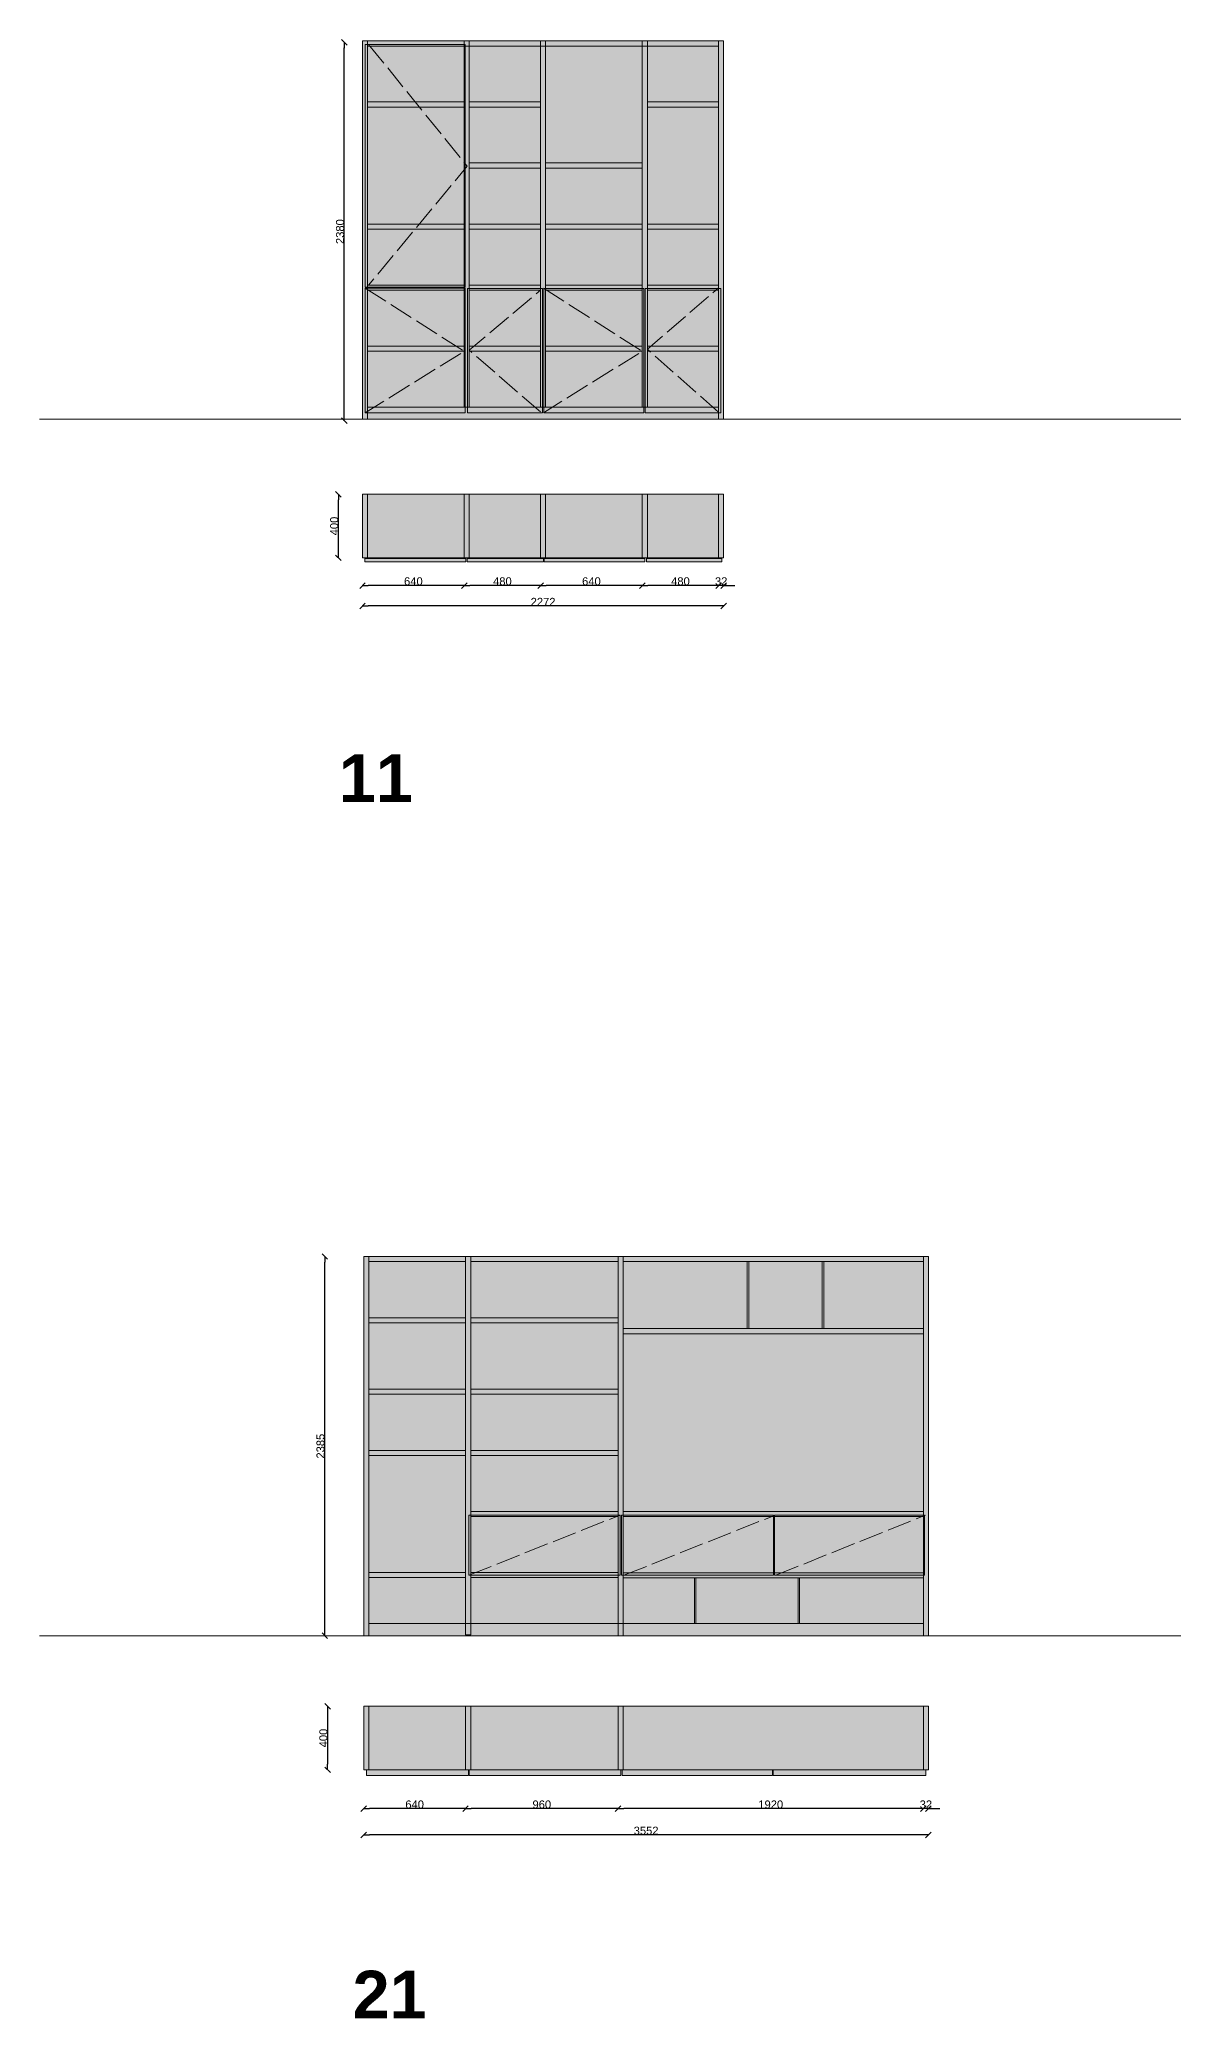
# Model space of a CAD drawing. Header units: millimetres. Extents: x -21288 to 39740, y -2987 to 21739.
# Drawn here: x -21288 to -14156, y -2987 to 9461 of the extents above; entities that cross this region are included whole.
import ezdxf

# ---------------------------------------------------------------- set-up
doc = ezdxf.new("R2010")
doc.units = ezdxf.units.MM
doc.header["$LTSCALE"] = 50
doc.header["$PDMODE"] = 1
doc.header["$PDSIZE"] = -2
doc.linetypes.add('ISO-02 Linea a tratti', pattern=[3.81, 3.048, -0.762])
doc.layers.get('0').update_dxf_attribs({"lineweight": 18})
doc.layers.add('Linee arredi', color=3, linetype='Continuous', lineweight=5)
doc.layers.add('Quote', color=7, linetype='Continuous', lineweight=5)
doc.styles.add('Arial', font='Arial.ttf')
doc.styles.add('Arial (bold)', font='Arial Bold.ttf')
doc.dimstyles.new('M&C_quote arredo', dxfattribs={"dimtxt": 50.344329, "dimasz": 35.34668, "dimexe": 0, "dimexo": 0, "dimgap": 0.5, "dimtad": 1, "dimdec": 0, "dimtxsty": 'Arial', "dimblk": 'VW_SLASH-2', "dimblk1": 'VW_SLASH-2', "dimblk2": 'VW_SLASH-2', "dimcen": 0, "dimse1": 1, "dimse2": 1, "dimazin": 0, "dimtfac": 1, "dimtdec": 0, "dimtix": 1, "dimtmove": 0, "dimatfit": 0, "dimldrblk": 'VW_SLASH-2', "dimfxl": 0, "dimfxlon": 1, "dimfrac": 2, "dimtolj": 1, "dimarcsym": 0})

# ---------------------------------------------------------------- blocks, each defined once
blk = doc.blocks.new('VW_SLASH-2')
at = {"color": 0, "linetype": 'ByBlock', "lineweight": -2, "transparency": 16777216}
blk.add_line((0, 0), (-1, 0), dxfattribs=at)
at = {"color": 0, "linetype": 'Continuous', "lineweight": -2, "transparency": 16777216, "flags": 128}
blk.add_lwpolyline([(0.5, 0.5), (-0.5, -0.5)], dxfattribs=at)
blk = doc.blocks.new('*D493')
at = {"layer": 'Defpoints', "color": 0, "transparency": 16777216}
for p in [(-19372, 9443), (-19220, 9443), (-19220, 7063)]:
    blk.add_point(p, dxfattribs=at)
at = {"layer": 'Quote', "color": 0, "lineweight": -2, "transparency": 16777216}
blk.add_line((-19372, 7099), (-19372, 9408), dxfattribs=at)
at = {"layer": 'Quote', "color": 0, "lineweight": -2, "transparency": 16777216, "xscale": 35.3466796875, "yscale": 35.3466796875, "zscale": 35.3466796875}
for p, rotation in [((-19372, 9443), 90), ((-19372, 7063), 270)]:
    blk.add_blockref('VW_SLASH-2', p, dxfattribs=dict(at, rotation=rotation))
at = {"layer": 'Quote', "color": 0, "transparency": 16777216, "insert": (-19398, 8253), "char_height": 50.3, "attachment_point": 5, "rotation": 90, "style": 'Arial'}
blk.add_mtext('\\A1;2380', dxfattribs=at)
blk = doc.blocks.new('*D494')
at = {"layer": 'Defpoints', "color": 0, "transparency": 16777216}
for p in [(-19257, 6187), (-18617, 6201), (-19257, 6026)]:
    blk.add_point(p, dxfattribs=at)
at = {"layer": 'Quote', "color": 0, "lineweight": -2, "transparency": 16777216}
blk.add_line((-18653, 6026), (-19222, 6026), dxfattribs=at)
at = {"layer": 'Quote', "color": 0, "lineweight": -2, "transparency": 16777216, "xscale": 35.3466796875, "yscale": 35.3466796875, "zscale": 35.3466796875, "rotation": 180}
blk.add_blockref('VW_SLASH-2', (-19257, 6026), dxfattribs=at)
at = {"layer": 'Quote', "color": 0, "lineweight": -2, "transparency": 16777216, "xscale": 35.3466796875, "yscale": 35.3466796875, "zscale": 35.3466796875}
blk.add_blockref('VW_SLASH-2', (-18617, 6026), dxfattribs=at)
at = {"layer": 'Quote', "color": 0, "transparency": 16777216, "insert": (-18937, 6053), "char_height": 50.3, "attachment_point": 5, "style": 'Arial'}
blk.add_mtext('\\A1;640', dxfattribs=at)
blk = doc.blocks.new('*D495')
at = {"layer": 'Defpoints', "color": 0, "transparency": 16777216}
for p in [(-18137, 6263), (-18617, 6201), (-18617, 6026)]:
    blk.add_point(p, dxfattribs=at)
at = {"layer": 'Quote', "color": 0, "lineweight": -2, "transparency": 16777216}
blk.add_line((-18173, 6026), (-18582, 6026), dxfattribs=at)
at = {"layer": 'Quote', "color": 0, "lineweight": -2, "transparency": 16777216, "xscale": 35.3466796875, "yscale": 35.3466796875, "zscale": 35.3466796875, "rotation": 180}
blk.add_blockref('VW_SLASH-2', (-18617, 6026), dxfattribs=at)
at = {"layer": 'Quote', "color": 0, "lineweight": -2, "transparency": 16777216, "xscale": 35.3466796875, "yscale": 35.3466796875, "zscale": 35.3466796875}
blk.add_blockref('VW_SLASH-2', (-18137, 6026), dxfattribs=at)
at = {"layer": 'Quote', "color": 0, "transparency": 16777216, "insert": (-18377, 6053), "char_height": 50.3, "attachment_point": 5, "style": 'Arial'}
blk.add_mtext('\\A1;480', dxfattribs=at)
blk = doc.blocks.new('*D496')
at = {"layer": 'Defpoints', "color": 0, "transparency": 16777216}
for p in [(-18137, 6263), (-17497, 6201), (-18137, 6026)]:
    blk.add_point(p, dxfattribs=at)
at = {"layer": 'Quote', "color": 0, "lineweight": -2, "transparency": 16777216}
blk.add_line((-17533, 6026), (-18102, 6026), dxfattribs=at)
at = {"layer": 'Quote', "color": 0, "lineweight": -2, "transparency": 16777216, "xscale": 35.3466796875, "yscale": 35.3466796875, "zscale": 35.3466796875, "rotation": 180}
blk.add_blockref('VW_SLASH-2', (-18137, 6026), dxfattribs=at)
at = {"layer": 'Quote', "color": 0, "lineweight": -2, "transparency": 16777216, "xscale": 35.3466796875, "yscale": 35.3466796875, "zscale": 35.3466796875}
blk.add_blockref('VW_SLASH-2', (-17497, 6026), dxfattribs=at)
at = {"layer": 'Quote', "color": 0, "transparency": 16777216, "insert": (-17817, 6053), "char_height": 50.3, "attachment_point": 5, "style": 'Arial'}
blk.add_mtext('\\A1;640', dxfattribs=at)
blk = doc.blocks.new('*D497')
at = {"layer": 'Defpoints', "color": 0, "transparency": 16777216}
for p in [(-17497, 6201), (-17017, 6187), (-17497, 6026)]:
    blk.add_point(p, dxfattribs=at)
at = {"layer": 'Quote', "color": 0, "lineweight": -2, "transparency": 16777216}
blk.add_line((-17053, 6026), (-17462, 6026), dxfattribs=at)
at = {"layer": 'Quote', "color": 0, "lineweight": -2, "transparency": 16777216, "xscale": 35.3466796875, "yscale": 35.3466796875, "zscale": 35.3466796875, "rotation": 180}
blk.add_blockref('VW_SLASH-2', (-17497, 6026), dxfattribs=at)
at = {"layer": 'Quote', "color": 0, "lineweight": -2, "transparency": 16777216, "xscale": 35.3466796875, "yscale": 35.3466796875, "zscale": 35.3466796875}
blk.add_blockref('VW_SLASH-2', (-17017, 6026), dxfattribs=at)
at = {"layer": 'Quote', "color": 0, "transparency": 16777216, "insert": (-17257, 6053), "char_height": 50.3, "attachment_point": 5, "style": 'Arial'}
blk.add_mtext('\\A1;480', dxfattribs=at)
blk = doc.blocks.new('*D498')
at = {"layer": 'Defpoints', "color": 0, "transparency": 16777216}
for p in [(-17017, 6187), (-16985, 6187), (-17017, 6026)]:
    blk.add_point(p, dxfattribs=at)
at = {"layer": 'Quote', "color": 0, "lineweight": -2, "transparency": 16777216}
for p, q in [((-17053, 6026), (-17088, 6026)), ((-16985, 6026), (-17017, 6026)), ((-16950, 6026), (-16915, 6026))]:
    blk.add_line(p, q, dxfattribs=at)
at = {"layer": 'Quote', "color": 0, "lineweight": -2, "transparency": 16777216, "xscale": 35.3466796875, "yscale": 35.3466796875, "zscale": 35.3466796875}
blk.add_blockref('VW_SLASH-2', (-17017, 6026), dxfattribs=at)
at = {"layer": 'Quote', "color": 0, "lineweight": -2, "transparency": 16777216, "xscale": 35.3466796875, "yscale": 35.3466796875, "zscale": 35.3466796875, "rotation": 180}
blk.add_blockref('VW_SLASH-2', (-16985, 6026), dxfattribs=at)
at = {"layer": 'Quote', "color": 0, "transparency": 16777216, "insert": (-17001, 6053), "char_height": 50.3, "attachment_point": 5, "style": 'Arial'}
blk.add_mtext('\\A1;32', dxfattribs=at)
blk = doc.blocks.new('*D499')
at = {"layer": 'Defpoints', "color": 0, "transparency": 16777216}
for p in [(-19257, 6187), (-16985, 6187), (-19257, 5898)]:
    blk.add_point(p, dxfattribs=at)
at = {"layer": 'Quote', "color": 0, "lineweight": -2, "transparency": 16777216}
blk.add_line((-17021, 5898), (-19222, 5898), dxfattribs=at)
at = {"layer": 'Quote', "color": 0, "lineweight": -2, "transparency": 16777216, "xscale": 35.3466796875, "yscale": 35.3466796875, "zscale": 35.3466796875, "rotation": 180}
blk.add_blockref('VW_SLASH-2', (-19257, 5898), dxfattribs=at)
at = {"layer": 'Quote', "color": 0, "lineweight": -2, "transparency": 16777216, "xscale": 35.3466796875, "yscale": 35.3466796875, "zscale": 35.3466796875}
blk.add_blockref('VW_SLASH-2', (-16985, 5898), dxfattribs=at)
at = {"layer": 'Quote', "color": 0, "transparency": 16777216, "insert": (-18121, 5924), "char_height": 50.3, "attachment_point": 5, "style": 'Arial'}
blk.add_mtext('\\A1;2272', dxfattribs=at)
blk = doc.blocks.new('*D542')
at = {"layer": 'Defpoints', "color": 0, "transparency": 16777216}
for p in [(-19409, 6601), (-19257, 6601), (-19257, 6201)]:
    blk.add_point(p, dxfattribs=at)
at = {"layer": 'Quote', "color": 0, "lineweight": -2, "transparency": 16777216}
blk.add_line((-19409, 6237), (-19409, 6566), dxfattribs=at)
at = {"layer": 'Quote', "color": 0, "lineweight": -2, "transparency": 16777216, "xscale": 35.3466796875, "yscale": 35.3466796875, "zscale": 35.3466796875}
for p, rotation in [((-19409, 6601), 90), ((-19409, 6201), 270)]:
    blk.add_blockref('VW_SLASH-2', p, dxfattribs=dict(at, rotation=rotation))
at = {"layer": 'Quote', "color": 0, "transparency": 16777216, "insert": (-19435, 6401), "char_height": 50.3, "attachment_point": 5, "rotation": 90, "style": 'Arial'}
blk.add_mtext('\\A1;400', dxfattribs=at)
blk = doc.blocks.new('*D628')
at = {"layer": 'Defpoints', "color": 0, "transparency": 16777216}
for p in [(-19249, -1393), (-18609, -1423), (-19249, -1667)]:
    blk.add_point(p, dxfattribs=at)
at = {"layer": 'Quote', "color": 0, "lineweight": -2, "transparency": 16777216}
blk.add_line((-18644, -1667), (-19213, -1667), dxfattribs=at)
at = {"layer": 'Quote', "color": 0, "lineweight": -2, "transparency": 16777216, "xscale": 35.3466796875, "yscale": 35.3466796875, "zscale": 35.3466796875, "rotation": 180}
blk.add_blockref('VW_SLASH-2', (-19249, -1667), dxfattribs=at)
at = {"layer": 'Quote', "color": 0, "lineweight": -2, "transparency": 16777216, "xscale": 35.3466796875, "yscale": 35.3466796875, "zscale": 35.3466796875}
blk.add_blockref('VW_SLASH-2', (-18609, -1667), dxfattribs=at)
at = {"layer": 'Quote', "color": 0, "transparency": 16777216, "insert": (-18929, -1641), "char_height": 50.3, "attachment_point": 5, "style": 'Arial'}
blk.add_mtext('\\A1;640', dxfattribs=at)
blk = doc.blocks.new('*D629')
at = {"layer": 'Defpoints', "color": 0, "transparency": 16777216}
for p in [(-18609, -1423), (-17649, -1423), (-18609, -1667)]:
    blk.add_point(p, dxfattribs=at)
at = {"layer": 'Quote', "color": 0, "lineweight": -2, "transparency": 16777216}
blk.add_line((-17684, -1667), (-18573, -1667), dxfattribs=at)
at = {"layer": 'Quote', "color": 0, "lineweight": -2, "transparency": 16777216, "xscale": 35.3466796875, "yscale": 35.3466796875, "zscale": 35.3466796875, "rotation": 180}
blk.add_blockref('VW_SLASH-2', (-18609, -1667), dxfattribs=at)
at = {"layer": 'Quote', "color": 0, "lineweight": -2, "transparency": 16777216, "xscale": 35.3466796875, "yscale": 35.3466796875, "zscale": 35.3466796875}
blk.add_blockref('VW_SLASH-2', (-17649, -1667), dxfattribs=at)
at = {"layer": 'Quote', "color": 0, "transparency": 16777216, "insert": (-18129, -1641), "char_height": 50.3, "attachment_point": 5, "style": 'Arial'}
blk.add_mtext('\\A1;960', dxfattribs=at)
blk = doc.blocks.new('*D630')
at = {"layer": 'Defpoints', "color": 0, "transparency": 16777216}
for p in [(-17649, -1423), (-15729, -1369), (-17649, -1667)]:
    blk.add_point(p, dxfattribs=at)
at = {"layer": 'Quote', "color": 0, "lineweight": -2, "transparency": 16777216}
blk.add_line((-15764, -1667), (-17613, -1667), dxfattribs=at)
at = {"layer": 'Quote', "color": 0, "lineweight": -2, "transparency": 16777216, "xscale": 35.3466796875, "yscale": 35.3466796875, "zscale": 35.3466796875, "rotation": 180}
blk.add_blockref('VW_SLASH-2', (-17649, -1667), dxfattribs=at)
at = {"layer": 'Quote', "color": 0, "lineweight": -2, "transparency": 16777216, "xscale": 35.3466796875, "yscale": 35.3466796875, "zscale": 35.3466796875}
blk.add_blockref('VW_SLASH-2', (-15729, -1667), dxfattribs=at)
at = {"layer": 'Quote', "color": 0, "transparency": 16777216, "insert": (-16689, -1641), "char_height": 50.3, "attachment_point": 5, "style": 'Arial'}
blk.add_mtext('\\A1;1920', dxfattribs=at)
blk = doc.blocks.new('*D631')
at = {"layer": 'Defpoints', "color": 0, "transparency": 16777216}
for p in [(-15729, -1369), (-15697, -1423), (-15729, -1667)]:
    blk.add_point(p, dxfattribs=at)
at = {"layer": 'Quote', "color": 0, "lineweight": -2, "transparency": 16777216}
for p, q in [((-15764, -1667), (-15799, -1667)), ((-15697, -1667), (-15729, -1667)), ((-15661, -1667), (-15626, -1667))]:
    blk.add_line(p, q, dxfattribs=at)
at = {"layer": 'Quote', "color": 0, "lineweight": -2, "transparency": 16777216, "xscale": 35.3466796875, "yscale": 35.3466796875, "zscale": 35.3466796875}
blk.add_blockref('VW_SLASH-2', (-15729, -1667), dxfattribs=at)
at = {"layer": 'Quote', "color": 0, "lineweight": -2, "transparency": 16777216, "xscale": 35.3466796875, "yscale": 35.3466796875, "zscale": 35.3466796875, "rotation": 180}
blk.add_blockref('VW_SLASH-2', (-15697, -1667), dxfattribs=at)
at = {"layer": 'Quote', "color": 0, "transparency": 16777216, "insert": (-15713, -1641), "char_height": 50.3, "attachment_point": 5, "style": 'Arial'}
blk.add_mtext('\\A1;32', dxfattribs=at)
blk = doc.blocks.new('*D632')
at = {"layer": 'Defpoints', "color": 0, "transparency": 16777216}
for p in [(-19249, -1469), (-15697, -1462), (-19249, -1832)]:
    blk.add_point(p, dxfattribs=at)
at = {"layer": 'Quote', "color": 0, "lineweight": -2, "transparency": 16777216}
blk.add_line((-15732, -1832), (-19213, -1832), dxfattribs=at)
at = {"layer": 'Quote', "color": 0, "lineweight": -2, "transparency": 16777216, "xscale": 35.3466796875, "yscale": 35.3466796875, "zscale": 35.3466796875, "rotation": 180}
blk.add_blockref('VW_SLASH-2', (-19249, -1832), dxfattribs=at)
at = {"layer": 'Quote', "color": 0, "lineweight": -2, "transparency": 16777216, "xscale": 35.3466796875, "yscale": 35.3466796875, "zscale": 35.3466796875}
blk.add_blockref('VW_SLASH-2', (-15697, -1832), dxfattribs=at)
at = {"layer": 'Quote', "color": 0, "transparency": 16777216, "insert": (-17473, -1806), "char_height": 50.3, "attachment_point": 5, "style": 'Arial'}
blk.add_mtext('\\A1;3552', dxfattribs=at)
blk = doc.blocks.new('*D633')
at = {"layer": 'Defpoints', "color": 0, "transparency": 16777216}
for p in [(-19494, 1806), (-19249, 1806), (-19249, -579)]:
    blk.add_point(p, dxfattribs=at)
at = {"layer": 'Quote', "color": 0, "lineweight": -2, "transparency": 16777216}
blk.add_line((-19494, -544), (-19494, 1770), dxfattribs=at)
at = {"layer": 'Quote', "color": 0, "lineweight": -2, "transparency": 16777216, "xscale": 35.3466796875, "yscale": 35.3466796875, "zscale": 35.3466796875}
for p, rotation in [((-19494, 1806), 90), ((-19494, -579), 270)]:
    blk.add_blockref('VW_SLASH-2', p, dxfattribs=dict(at, rotation=rotation))
at = {"layer": 'Quote', "color": 0, "transparency": 16777216, "insert": (-19521, 613), "char_height": 50.3, "attachment_point": 5, "rotation": 90, "style": 'Arial'}
blk.add_mtext('\\A1;2385', dxfattribs=at)
blk = doc.blocks.new('*D661')
at = {"layer": 'Defpoints', "color": 0, "transparency": 16777216}
for p in [(-19249, -1023), (-19477, -1423), (-19249, -1423)]:
    blk.add_point(p, dxfattribs=at)
at = {"layer": 'Quote', "color": 0, "lineweight": -2, "transparency": 16777216}
blk.add_line((-19477, -1058), (-19477, -1387), dxfattribs=at)
at = {"layer": 'Quote', "color": 0, "lineweight": -2, "transparency": 16777216, "xscale": 35.3466796875, "yscale": 35.3466796875, "zscale": 35.3466796875}
for p, rotation in [((-19477, -1023), 90), ((-19477, -1423), 270)]:
    blk.add_blockref('VW_SLASH-2', p, dxfattribs=dict(at, rotation=rotation))
at = {"layer": 'Quote', "color": 0, "transparency": 16777216, "insert": (-19503, -1223), "char_height": 50.3, "attachment_point": 5, "rotation": 90, "style": 'Arial'}
blk.add_mtext('\\A1;400', dxfattribs=at)

msp = doc.modelspace()

# ---------------------------------------------------------------- hatches: boundary and pattern name
at = {"layer": 'Linee arredi'}
h = msp.add_hatch(color=7, dxfattribs=at)
h.dxf.hatch_style = 1
h.paths.add_polyline_path([(-19257.29, 9452.47), (-19225.29, 9452.47), (-19225.29, 7072.47), (-19257.29, 7072.47)])
h = msp.add_hatch(color=252, dxfattribs=at)
h.dxf.hatch_style = 1
h.paths.add_polyline_path([(-19239.29, 9430.84), (-18610.29, 9430.84), (-18610.29, 7904.49), (-19239.29, 7904.49)])
h = msp.add_hatch(color=7, dxfattribs=at)
h.dxf.hatch_style = 1
h.paths.add_polyline_path([(-19225.29, 9420.47), (-19225.29, 9452.47), (-17017.29, 9452.47), (-17017.29, 9420.47)])
h = msp.add_hatch(color=7, dxfattribs=at)
h.dxf.hatch_style = 1
h.paths.add_polyline_path([(-18617.29, 9452.47), (-18585.29, 9452.47), (-18585.29, 7148.47), (-18617.29, 7148.47)])
h = msp.add_hatch(color=254, dxfattribs=at)
h.dxf.hatch_style = 1
h.paths.add_polyline_path([(-17017.29, 9068.52), (-17017.29, 9420.47), (-17465.29, 9420.47), (-17465.29, 9068.52)])
h.paths.add_polyline_path([(-17497.29, 9420.47), (-18105.29, 9420.47), (-18105.29, 8684.58), (-17497.29, 8684.58)])
h.paths.add_polyline_path([(-18137.29, 9420.47), (-18585.29, 9420.47), (-18585.29, 9068.52), (-18137.29, 9068.52)])
h.paths.add_polyline_path([(-18137.29, 8684.58), (-18137.29, 9036.52), (-18585.29, 9036.52), (-18585.29, 8684.58)])
h.paths.add_polyline_path([(-18137.29, 8300.63), (-18137.29, 8652.58), (-18585.29, 8652.58), (-18585.29, 8300.63)])
h.paths.add_polyline_path([(-17497.29, 8300.63), (-17497.29, 8652.58), (-18105.29, 8652.58), (-18105.29, 8300.63)])
h.paths.add_polyline_path([(-17465.29, 8300.63), (-17017.29, 8300.63), (-17017.29, 9036.52), (-17465.29, 9036.52)])
h.paths.add_polyline_path([(-17017.29, 7916.68), (-17017.29, 8268.63), (-17465.29, 8268.63), (-17465.29, 7916.68)])
h.paths.add_polyline_path([(-17497.29, 7916.68), (-17497.29, 8268.63), (-18105.29, 8268.63), (-18105.29, 7916.68)])
h.paths.add_polyline_path([(-18137.29, 8268.63), (-18585.29, 8268.63), (-18585.29, 7916.68), (-18137.29, 7916.68)])
h = msp.add_hatch(color=7, dxfattribs=at)
h.dxf.hatch_style = 1
h.paths.add_polyline_path([(-18137.29, 9452.47), (-18105.29, 9452.47), (-18105.29, 7148.47), (-18137.29, 7148.47)])
h = msp.add_hatch(color=7, dxfattribs=at)
h.dxf.hatch_style = 1
h.paths.add_polyline_path([(-17497.29, 9452.47), (-17465.29, 9452.47), (-17465.29, 7148.47), (-17497.29, 7148.47)])
h = msp.add_hatch(color=7, dxfattribs=at)
h.dxf.hatch_style = 1
h.paths.add_polyline_path([(-17017.29, 9452.47), (-16985.29, 9452.47), (-16985.29, 7072.47), (-17017.29, 7072.47)])
h = msp.add_hatch(color=7, dxfattribs=at)
h.dxf.hatch_style = 1
h.paths.add_polyline_path([(-19225.29, 9036.52), (-19225.29, 9068.52), (-18617.29, 9068.52), (-18617.29, 9036.52)])
h = msp.add_hatch(color=7, dxfattribs=at)
h.dxf.hatch_style = 1
h.paths.add_polyline_path([(-18585.29, 9036.52), (-18585.29, 9068.52), (-18137.29, 9068.52), (-18137.29, 9036.52)])
h = msp.add_hatch(color=7, dxfattribs=at)
h.dxf.hatch_style = 1
h.paths.add_polyline_path([(-17465.29, 9036.52), (-17465.29, 9068.52), (-17017.29, 9068.52), (-17017.29, 9036.52)])
h = msp.add_hatch(color=7, dxfattribs=at)
h.dxf.hatch_style = 1
h.paths.add_polyline_path([(-18585.29, 8652.58), (-18585.29, 8684.58), (-18137.29, 8684.58), (-18137.29, 8652.58)])
h = msp.add_hatch(color=7, dxfattribs=at)
h.dxf.hatch_style = 1
h.paths.add_polyline_path([(-18105.29, 8652.58), (-18105.29, 8684.58), (-17497.29, 8684.58), (-17497.29, 8652.58)])
h = msp.add_hatch(color=7, dxfattribs=at)
h.dxf.hatch_style = 1
h.paths.add_polyline_path([(-19225.29, 8268.63), (-19225.29, 8300.63), (-18617.29, 8300.63), (-18617.29, 8268.63)])
h = msp.add_hatch(color=7, dxfattribs=at)
h.dxf.hatch_style = 1
h.paths.add_polyline_path([(-18585.29, 8268.63), (-18585.29, 8300.63), (-18137.29, 8300.63), (-18137.29, 8268.63)])
h = msp.add_hatch(color=7, dxfattribs=at)
h.dxf.hatch_style = 1
h.paths.add_polyline_path([(-18105.29, 8268.63), (-18105.29, 8300.63), (-17497.29, 8300.63), (-17497.29, 8268.63)])
h = msp.add_hatch(color=7, dxfattribs=at)
h.dxf.hatch_style = 1
h.paths.add_polyline_path([(-17465.29, 8268.63), (-17465.29, 8300.63), (-17017.29, 8300.63), (-17017.29, 8268.63)])
h = msp.add_hatch(color=252, dxfattribs=at)
h.dxf.hatch_style = 1
h.paths.add_polyline_path([(-19239.29, 7896.49), (-18610.29, 7896.49), (-18610.29, 7113.78), (-19239.29, 7113.78)])
h = msp.add_hatch(color=7, dxfattribs=at)
h.dxf.hatch_style = 1
h.paths.add_polyline_path([(-19225.27, 7884.68), (-19225.27, 7916.68), (-18617.29, 7916.68), (-18617.29, 7884.68)])
h = msp.add_hatch(color=252, dxfattribs=at)
h.dxf.hatch_style = 1
h.paths.add_polyline_path([(-18596.29, 7895.49), (-18125.29, 7895.49), (-18125.29, 7113.78), (-18596.29, 7113.78)])
h = msp.add_hatch(color=7, dxfattribs=at)
h.dxf.hatch_style = 1
h.paths.add_polyline_path([(-18585.29, 7884.68), (-18585.29, 7916.68), (-18137.29, 7916.68), (-18137.29, 7884.68)])
h = msp.add_hatch(color=252, dxfattribs=at)
h.dxf.hatch_style = 1
h.paths.add_polyline_path([(-18116.29, 7895.49), (-17487.05, 7895.49), (-17487.05, 7113.78), (-18116.29, 7113.78)])
h = msp.add_hatch(color=7, dxfattribs=at)
h.dxf.hatch_style = 1
h.paths.add_polyline_path([(-18105.29, 7884.68), (-18105.29, 7916.68), (-17497.29, 7916.68), (-17497.29, 7884.68)])
h = msp.add_hatch(color=252, dxfattribs=at)
h.dxf.hatch_style = 1
h.paths.add_polyline_path([(-17478.05, 7895.49), (-17003.29, 7895.49), (-17003.29, 7113.78), (-17478.05, 7113.78)])
h = msp.add_hatch(color=7, dxfattribs=at)
h.dxf.hatch_style = 1
h.paths.add_polyline_path([(-17465.29, 7884.68), (-17465.29, 7916.68), (-17017.29, 7916.68), (-17017.29, 7884.68)])
h = msp.add_hatch(color=7, dxfattribs=at)
h.dxf.hatch_style = 1
h.paths.add_polyline_path([(-19225.29, 7500.73), (-19225.29, 7532.73), (-18617.29, 7532.73), (-18617.29, 7500.73)])
h = msp.add_hatch(color=7, dxfattribs=at)
h.dxf.hatch_style = 1
h.paths.add_polyline_path([(-18585.29, 7500.73), (-18585.29, 7532.73), (-18137.29, 7532.73), (-18137.29, 7500.73)])
h = msp.add_hatch(color=7, dxfattribs=at)
h.dxf.hatch_style = 1
h.paths.add_polyline_path([(-18105.29, 7500.73), (-18105.29, 7532.73), (-17497.29, 7532.73), (-17497.29, 7500.73)])
h = msp.add_hatch(color=7, dxfattribs=at)
h.dxf.hatch_style = 1
h.paths.add_polyline_path([(-17465.29, 7500.73), (-17465.29, 7532.73), (-17017.29, 7532.73), (-17017.29, 7500.73)])
h = msp.add_hatch(color=7, dxfattribs=at)
h.dxf.hatch_style = 1
h.paths.add_polyline_path([(-19225.29, 7072.47), (-19225.29, 7148.47), (-17017.29, 7148.47), (-17017.29, 7072.47)])
h = msp.add_hatch(color=7, dxfattribs=at)
h.dxf.hatch_style = 1
h.paths.add_polyline_path([(-19225.29, 6601.49), (-19257.29, 6601.49), (-19257.29, 6201.49), (-19225.29, 6201.49)])
h.paths.add_polyline_path([(-18617.29, 6601.49), (-19225.29, 6601.49), (-19225.29, 6201.49), (-18617.29, 6201.49)])
h.paths.add_polyline_path([(-18585.29, 6601.49), (-18617.29, 6601.49), (-18617.29, 6201.49), (-18585.29, 6201.49)])
h.paths.add_polyline_path([(-18137.29, 6601.49), (-18585.29, 6601.49), (-18585.29, 6201.49), (-18137.29, 6201.49)])
h.paths.add_polyline_path([(-18105.29, 6601.49), (-18137.29, 6601.49), (-18137.29, 6201.49), (-18105.29, 6201.49)])
h.paths.add_polyline_path([(-17497.29, 6601.49), (-18105.29, 6601.49), (-18105.29, 6201.49), (-17497.29, 6201.49)])
h.paths.add_polyline_path([(-17465.29, 6601.49), (-17497.29, 6601.49), (-17497.29, 6201.49), (-17465.29, 6201.49)])
h.paths.add_polyline_path([(-17017.29, 6601.49), (-17465.29, 6601.49), (-17465.29, 6201.49), (-17017.29, 6201.49)])
h.paths.add_polyline_path([(-16985.29, 6601.49), (-17017.29, 6601.49), (-17017.29, 6201.49), (-16985.29, 6201.49)])
h = msp.add_hatch(color=252, dxfattribs=at)
h.dxf.hatch_style = 1
h.paths.add_polyline_path([(-16996.87, 6197.47), (-17470.56, 6197.47), (-17470.56, 6175.47), (-16996.87, 6175.47)])
h.paths.add_polyline_path([(-17481.29, 6197.47), (-18113.45, 6197.47), (-18113.45, 6175.47), (-17481.29, 6175.47)])
h.paths.add_polyline_path([(-18118.77, 6197.47), (-18599.29, 6197.47), (-18599.29, 6175.47), (-18118.77, 6175.47)])
h.paths.add_polyline_path([(-18606.77, 6197.47), (-19242.05, 6197.47), (-19242.05, 6175.47), (-18606.77, 6175.47)])
h = msp.add_hatch(color=7, dxfattribs=at)
h.dxf.hatch_style = 1
h.paths.add_polyline_path([(-19216.54, 1805.65), (-19248.54, 1805.65), (-19248.54, -579.35), (-19216.54, -579.35)])
h.paths.add_polyline_path([(-18576.54, 1805.74), (-18608.54, 1805.74), (-18608.54, -574.57), (-18576.54, -574.57)])
h.paths.add_polyline_path([(-17616.57, 1805.74), (-17648.57, 1805.74), (-17648.57, -579.35), (-17616.57, -579.35)])
h.paths.add_polyline_path([(-18576.57, 1420.04), (-17648.57, 1420.04), (-17648.57, 1388.04), (-18576.57, 1388.04)])
h.paths.add_polyline_path([(-18576.57, 972.04), (-17648.57, 972.04), (-17648.57, 940.04), (-18576.57, 940.04)])
h.paths.add_polyline_path([(-19216.57, 972.04), (-18608.54, 972.04), (-18608.54, 940.04), (-19216.57, 940.04)])
h.paths.add_polyline_path([(-19216.57, 1420.04), (-18608.54, 1420.04), (-18608.54, 1388.04), (-19216.57, 1388.04)])
h.paths.add_polyline_path([(-19216.57, 586.35), (-18608.54, 586.35), (-18608.54, 554.35), (-19216.57, 554.35)])
h.paths.add_polyline_path([(-18576.57, 586.35), (-17648.57, 586.35), (-17648.57, 554.35), (-18576.57, 554.35)])
h.paths.add_polyline_path([(-18576.57, 202.35), (-17648.57, 202.35), (-17648.57, 170.35), (-18576.57, 170.35)])
h.paths.add_polyline_path([(-17616.57, 202.35), (-15728.57, 202.35), (-15728.57, 170.35), (-17616.57, 170.35)])
h.paths.add_polyline_path([(-17616.57, 1352.65), (-15728.57, 1352.65), (-15728.57, 1320.65), (-17616.57, 1320.65)])
h.paths.add_polyline_path([(-17616.57, 1805.74), (-15728.57, 1805.74), (-15728.57, 1773.74), (-17616.57, 1773.74)])
h.paths.add_polyline_path([(-18576.57, 1805.74), (-17648.57, 1805.74), (-17648.57, 1773.74), (-18576.57, 1773.74)])
h.paths.add_polyline_path([(-19216.57, 1805.74), (-18608.54, 1805.74), (-18608.54, 1773.74), (-19216.57, 1773.74)])
h.paths.add_polyline_path([(-19216.54, -181.65), (-18608.54, -181.65), (-18608.54, -213.65), (-19216.54, -213.65)])
h.paths.add_polyline_path([(-15696.57, 1805.74), (-15728.57, 1805.74), (-15728.57, -579.35), (-15696.57, -579.35)])
h.paths.add_polyline_path([(-17616.57, -183.35), (-15728.73, -183.35), (-15728.73, -215.35), (-17616.57, -215.35)])
h.paths.add_polyline_path([(-18576.57, -181.65), (-17648.57, -181.65), (-17648.57, -213.65), (-18576.57, -213.65)])
h = msp.add_hatch(color=254, dxfattribs=at)
h.dxf.hatch_style = 1
h.paths.add_polyline_path([(-19216.54, -213.65), (-19216.54, -503.35), (-18608.54, -503.35), (-18608.54, -213.65)])
h.paths.add_polyline_path([(-17648.57, -503.35), (-17648.57, -213.65), (-18576.54, -213.65), (-18576.54, -503.35)])
h.paths.add_polyline_path([(-17169.57, -503.35), (-17169.57, -215.35), (-17616.57, -215.35), (-17616.57, -503.35)])
h.paths.add_polyline_path([(-16517.57, -503.35), (-16517.57, -215.35), (-17159.57, -215.35), (-17159.57, -503.35)])
h.paths.add_polyline_path([(-15728.57, -503.35), (-15728.57, -215.35), (-16507.57, -215.35), (-16507.57, -503.35)])
h.paths.add_polyline_path([(-17648.57, 202.35), (-17648.57, 554.35), (-18576.54, 554.35), (-18576.54, 202.35)])
h.paths.add_polyline_path([(-17648.57, 586.35), (-17648.57, 940.04), (-18576.54, 940.04), (-18576.54, 586.35)])
h.paths.add_polyline_path([(-17648.57, 972.04), (-17648.57, 1388.04), (-18576.54, 1388.04), (-18576.54, 972.04)])
h.paths.add_polyline_path([(-17648.57, 1420.04), (-17648.57, 1773.74), (-18576.54, 1773.74), (-18576.54, 1420.04)])
h.paths.add_polyline_path([(-18608.54, 1420.04), (-18608.54, 1773.74), (-19216.54, 1773.74), (-19216.54, 1420.04)])
h.paths.add_polyline_path([(-19216.54, 1388.04), (-19216.54, 972.04), (-18608.54, 972.04), (-18608.54, 1388.04)])
h.paths.add_polyline_path([(-18608.54, 586.35), (-18608.54, 940.04), (-19216.54, 940.04), (-19216.54, 586.35)])
h.paths.add_polyline_path([(-19216.54, -181.65), (-18608.54, -181.65), (-18608.54, 554.35), (-19216.54, 554.35)])
h.paths.add_polyline_path([(-16837.57, 1352.65), (-16837.57, 1773.74), (-17616.57, 1773.74), (-17616.57, 1352.65)])
h.paths.add_polyline_path([(-16365.57, 1352.65), (-16365.57, 1773.74), (-16827.57, 1773.74), (-16827.57, 1352.65)])
h.paths.add_polyline_path([(-16355.57, 1352.65), (-15728.57, 1352.65), (-15728.57, 1773.74), (-16355.57, 1773.74)])
h.paths.add_polyline_path([(-17616.57, 202.35), (-15728.57, 202.35), (-15728.57, 1320.65), (-17616.57, 1320.65)])
h = msp.add_hatch(color=252, dxfattribs=at)
h.dxf.hatch_style = 1
h.paths.add_polyline_path([(-17636.01, -199.35), (-17636.01, 179.65), (-18589.04, 179.65), (-18589.04, -199.35)])
h = msp.add_hatch(color=252, dxfattribs=at)
h.dxf.hatch_style = 1
h.paths.add_polyline_path([(-16672.57, -199.35), (-16672.57, 179.65), (-17628.04, 179.65), (-17628.04, -199.35)])
h = msp.add_hatch(color=252, dxfattribs=at)
h.dxf.hatch_style = 1
h.paths.add_polyline_path([(-15720.92, -199.35), (-15720.92, 179.65), (-16665.23, 179.65), (-16665.23, -199.35)])
h = msp.add_hatch(color=7, dxfattribs=at)
h.dxf.hatch_style = 1
h.paths.add_polyline_path([(-19216.54, -579.35), (-19216.54, -503.35), (-15728.57, -503.35), (-15728.57, -579.35)])
h = msp.add_hatch(color=7, dxfattribs=at)
h.dxf.hatch_style = 1
h.paths.add_polyline_path([(-19216.54, -1022.75), (-19248.54, -1022.75), (-19248.54, -1422.75), (-19216.54, -1422.75)])
h.paths.add_polyline_path([(-18608.51, -1022.75), (-19216.54, -1022.75), (-19216.54, -1422.75), (-18608.51, -1422.75)])
h.paths.add_polyline_path([(-18576.51, -1022.75), (-18608.51, -1022.75), (-18608.51, -1422.75), (-18590.51, -1422.75), (-18576.51, -1422.75)])
h.paths.add_polyline_path([(-17648.51, -1022.75), (-18576.51, -1022.75), (-18576.51, -1422.75), (-17648.51, -1422.75)])
h.paths.add_polyline_path([(-17616.51, -1022.75), (-17648.51, -1022.75), (-17648.51, -1422.75), (-17631.25, -1422.75), (-17616.51, -1422.75)])
h.paths.add_polyline_path([(-15728.57, -1022.75), (-17616.51, -1022.75), (-17616.51, -1422.75), (-16678.04, -1422.75), (-15728.57, -1422.75)])
h.paths.add_polyline_path([(-15696.57, -1022.75), (-15728.57, -1022.75), (-15728.57, -1422.75), (-15713.25, -1422.75), (-15696.57, -1422.75)])
h = msp.add_hatch(color=252, dxfattribs=at)
h.dxf.hatch_style = 1
h.paths.add_polyline_path([(-18590.51, -1422.75), (-19231.54, -1422.75), (-19231.54, -1457.75), (-18590.51, -1457.75)])
h.paths.add_polyline_path([(-17631.25, -1422.75), (-18585.51, -1422.75), (-18585.51, -1457.75), (-17631.25, -1457.75)])
h.paths.add_polyline_path([(-16678.04, -1422.75), (-17624.51, -1422.75), (-17624.51, -1457.75), (-16678.04, -1457.75)])
h.paths.add_polyline_path([(-15713.25, -1422.75), (-16673.04, -1422.75), (-16673.04, -1457.75), (-15713.25, -1457.75)])

# ---------------------------------------------------------------- linework, layer by layer
for p, q in [((-21288.29, 7072.47), (39673.86, 7072.47)), ((-21288.29, -579.35), (39740.16, -579.35))]:
    msp.add_line(p, q)
at = {"layer": 'Linee arredi', "linetype": 'ISO-02 Linea a tratti', "lineweight": 5, "transparency": 33554687}
for p, q in [((-18589.04, -199.35), (-17636.01, 179.65)), ((-16658.04, -199.35), (-15716.17, 179.65))]:
    msp.add_line(p, q, dxfattribs=at)
at = {"layer": 'Linee arredi', "linetype": 'Continuous', "lineweight": 15, "transparency": 33554687, "flags": 128}
for points in [[(-19257.29, 9452.47), (-19225.29, 9452.47), (-19225.29, 7072.47), (-19257.29, 7072.47)], [(-19239.29, 9430.84), (-18610.29, 9430.84), (-18610.29, 7904.49), (-19239.29, 7904.49)], [(-19225.29, 9420.47), (-19225.29, 9452.47), (-17017.29, 9452.47), (-17017.29, 9420.47)], [(-18617.29, 9452.47), (-18585.29, 9452.47), (-18585.29, 7148.47), (-18617.29, 7148.47)], [(-18137.29, 9452.47), (-18105.29, 9452.47), (-18105.29, 7148.47), (-18137.29, 7148.47)], [(-17497.29, 9452.47), (-17465.29, 9452.47), (-17465.29, 7148.47), (-17497.29, 7148.47)], [(-17017.29, 9452.47), (-16985.29, 9452.47), (-16985.29, 7072.47), (-17017.29, 7072.47)], [(-19225.29, 9036.52), (-19225.29, 9068.52), (-18617.29, 9068.52), (-18617.29, 9036.52)], [(-18585.29, 9036.52), (-18585.29, 9068.52), (-18137.29, 9068.52), (-18137.29, 9036.52)], [(-17465.29, 9036.52), (-17465.29, 9068.52), (-17017.29, 9068.52), (-17017.29, 9036.52)], [(-18585.29, 8652.58), (-18585.29, 8684.58), (-18137.29, 8684.58), (-18137.29, 8652.58)], [(-18105.29, 8652.58), (-18105.29, 8684.58), (-17497.29, 8684.58), (-17497.29, 8652.58)], [(-19225.29, 8268.63), (-19225.29, 8300.63), (-18617.29, 8300.63), (-18617.29, 8268.63)], [(-18585.29, 8268.63), (-18585.29, 8300.63), (-18137.29, 8300.63), (-18137.29, 8268.63)], [(-18105.29, 8268.63), (-18105.29, 8300.63), (-17497.29, 8300.63), (-17497.29, 8268.63)], [(-17465.29, 8268.63), (-17465.29, 8300.63), (-17017.29, 8300.63), (-17017.29, 8268.63)], [(-19239.29, 7896.49), (-18610.29, 7896.49), (-18610.29, 7113.78), (-19239.29, 7113.78)], [(-19225.27, 7884.68), (-19225.27, 7916.68), (-18617.29, 7916.68), (-18617.29, 7884.68)], [(-18596.29, 7895.49), (-18125.29, 7895.49), (-18125.29, 7113.78), (-18596.29, 7113.78)], [(-18585.29, 7884.68), (-18585.29, 7916.68), (-18137.29, 7916.68), (-18137.29, 7884.68)], [(-18116.29, 7895.49), (-17487.05, 7895.49), (-17487.05, 7113.78), (-18116.29, 7113.78)], [(-18105.29, 7884.68), (-18105.29, 7916.68), (-17497.29, 7916.68), (-17497.29, 7884.68)], [(-17478.05, 7895.49), (-17003.29, 7895.49), (-17003.29, 7113.78), (-17478.05, 7113.78)], [(-17465.29, 7884.68), (-17465.29, 7916.68), (-17017.29, 7916.68), (-17017.29, 7884.68)], [(-19225.29, 7500.73), (-19225.29, 7532.73), (-18617.29, 7532.73), (-18617.29, 7500.73)], [(-18585.29, 7500.73), (-18585.29, 7532.73), (-18137.29, 7532.73), (-18137.29, 7500.73)], [(-18105.29, 7500.73), (-18105.29, 7532.73), (-17497.29, 7532.73), (-17497.29, 7500.73)], [(-17465.29, 7500.73), (-17465.29, 7532.73), (-17017.29, 7532.73), (-17017.29, 7500.73)], [(-19225.29, 7072.47), (-19225.29, 7148.47), (-17017.29, 7148.47), (-17017.29, 7072.47)], [(-19257.29, 6601.49), (-19225.29, 6601.49), (-19225.29, 6201.49), (-19257.29, 6201.49)], [(-19225.29, 6601.49), (-18617.29, 6601.49), (-18617.29, 6201.49), (-19225.29, 6201.49)], [(-18617.29, 6601.49), (-18585.29, 6601.49), (-18585.29, 6201.49), (-18617.29, 6201.49)], [(-18585.29, 6601.49), (-18137.29, 6601.49), (-18137.29, 6201.49), (-18585.29, 6201.49)], [(-18137.29, 6601.49), (-18105.29, 6601.49), (-18105.29, 6201.49), (-18137.29, 6201.49)], [(-18105.29, 6601.49), (-17497.29, 6601.49), (-17497.29, 6201.49), (-18105.29, 6201.49)], [(-17497.29, 6601.49), (-17465.29, 6601.49), (-17465.29, 6201.49), (-17497.29, 6201.49)], [(-17465.29, 6601.49), (-17017.29, 6601.49), (-17017.29, 6201.49), (-17465.29, 6201.49)], [(-17017.29, 6601.49), (-16985.29, 6601.49), (-16985.29, 6201.49), (-17017.29, 6201.49)], [(-18606.77, 6197.47), (-19242.05, 6197.47), (-19242.05, 6175.47), (-18606.77, 6175.47)], [(-18118.77, 6197.47), (-18599.29, 6197.47), (-18599.29, 6175.47), (-18118.77, 6175.47)], [(-17481.29, 6197.47), (-18113.45, 6197.47), (-18113.45, 6175.47), (-17481.29, 6175.47)], [(-17470.56, 6197.47), (-16996.87, 6197.47), (-16996.87, 6175.47), (-17470.56, 6175.47)], [(-19216.54, 1805.65), (-19248.54, 1805.65), (-19248.54, -579.35), (-19216.54, -579.35)], [(-19216.57, 1805.74), (-18608.54, 1805.74), (-18608.54, 1773.74), (-19216.57, 1773.74)], [(-18576.54, 1805.74), (-18608.54, 1805.74), (-18608.54, -574.57), (-18576.54, -574.57)], [(-18576.57, 1805.74), (-17648.57, 1805.74), (-17648.57, 1773.74), (-18576.57, 1773.74)], [(-17616.57, 1805.74), (-17648.57, 1805.74), (-17648.57, -579.35), (-17616.57, -579.35)], [(-17616.57, 1805.74), (-15728.57, 1805.74), (-15728.57, 1773.74), (-17616.57, 1773.74)], [(-15696.57, 1805.74), (-15728.57, 1805.74), (-15728.57, -579.35), (-15696.57, -579.35)], [(-19216.57, 1420.04), (-18608.54, 1420.04), (-18608.54, 1388.04), (-19216.57, 1388.04)], [(-18576.57, 1420.04), (-17648.57, 1420.04), (-17648.57, 1388.04), (-18576.57, 1388.04)], [(-17616.57, 1352.65), (-15728.57, 1352.65), (-15728.57, 1320.65), (-17616.57, 1320.65)], [(-19216.57, 972.04), (-18608.54, 972.04), (-18608.54, 940.04), (-19216.57, 940.04)], [(-18576.57, 972.04), (-17648.57, 972.04), (-17648.57, 940.04), (-18576.57, 940.04)], [(-19216.57, 586.35), (-18608.54, 586.35), (-18608.54, 554.35), (-19216.57, 554.35)], [(-18576.57, 586.35), (-17648.57, 586.35), (-17648.57, 554.35), (-18576.57, 554.35)], [(-17636.01, -199.35), (-17636.01, 179.65), (-18589.04, 179.65), (-18589.04, -199.35)], [(-18576.57, 202.35), (-17648.57, 202.35), (-17648.57, 170.35), (-18576.57, 170.35)], [(-16672.57, -199.35), (-16672.57, 179.65), (-17628.04, 179.65), (-17628.04, -199.35)], [(-17616.57, 202.35), (-15728.57, 202.35), (-15728.57, 170.35), (-17616.57, 170.35)], [(-15720.92, -199.35), (-15720.92, 179.65), (-16665.23, 179.65), (-16665.23, -199.35)], [(-19216.54, -181.65), (-18608.54, -181.65), (-18608.54, -213.65), (-19216.54, -213.65)], [(-18576.57, -181.65), (-17648.57, -181.65), (-17648.57, -213.65), (-18576.57, -213.65)], [(-17616.57, -183.35), (-15728.73, -183.35), (-15728.73, -215.35), (-17616.57, -215.35)], [(-19216.54, -579.35), (-19216.54, -503.35), (-15728.57, -503.35), (-15728.57, -579.35)], [(-19248.54, -1022.75), (-19216.54, -1022.75), (-19216.54, -1422.75), (-19248.54, -1422.75)], [(-19216.54, -1022.75), (-18608.51, -1022.75), (-18608.51, -1422.75), (-19216.54, -1422.75)], [(-18608.51, -1022.75), (-18576.51, -1022.75), (-18576.51, -1422.75), (-18608.51, -1422.75)], [(-18576.51, -1022.75), (-17648.51, -1022.75), (-17648.51, -1422.75), (-18576.51, -1422.75)], [(-17648.51, -1022.75), (-17616.51, -1022.75), (-17616.51, -1422.75), (-17648.51, -1422.75)], [(-17616.51, -1022.75), (-15728.57, -1022.75), (-15728.57, -1422.75), (-17616.51, -1422.75)], [(-15728.57, -1022.75), (-15696.57, -1022.75), (-15696.57, -1422.75), (-15728.57, -1422.75)], [(-19231.54, -1422.75), (-18590.51, -1422.75), (-18590.51, -1457.75), (-19231.54, -1457.75)], [(-18585.51, -1422.75), (-17631.25, -1422.75), (-17631.25, -1457.75), (-18585.51, -1457.75)], [(-17624.51, -1422.75), (-16678.04, -1422.75), (-16678.04, -1457.75), (-17624.51, -1457.75)], [(-16673.04, -1422.75), (-15713.25, -1422.75), (-15713.25, -1457.75), (-16673.04, -1457.75)]]:
    msp.add_lwpolyline(points, close=True, dxfattribs=at)
at = {"layer": 'Linee arredi', "linetype": 'ISO-02 Linea a tratti', "lineweight": 5, "transparency": 33554687, "flags": 128}
for points in [[(-19218.29, 9430.84), (-18598.29, 8663.92), (-19218.29, 7916.68)], [(-19239.29, 7896.49), (-18617.29, 7500.05), (-19239.29, 7113.78)], [(-18137.29, 7118.4), (-18585.29, 7506.52), (-18137.29, 7884.69)], [(-18119.29, 7896.49), (-17497.29, 7500.05), (-18119.29, 7113.78)], [(-17017.29, 7116.6), (-17465.29, 7513.04), (-17017.29, 7899.32)]]:
    msp.add_lwpolyline(points, dxfattribs=at)
at = {"layer": 'Linee arredi', "linetype": 'Continuous', "transparency": 33554687, "flags": 128}
for points in [[(-16837.57, 1773.74), (-16827.57, 1773.74), (-16827.57, 1352.65), (-16837.57, 1352.65)], [(-16365.57, 1773.74), (-16355.57, 1773.74), (-16355.57, 1352.65), (-16365.57, 1352.65)], [(-16517.57, -215.35), (-16507.57, -215.35), (-16507.57, -503.35), (-16517.57, -503.35)]]:
    msp.add_lwpolyline(points, close=True, dxfattribs=at)

# ---------------------------------------------------------------- texts
at = {"layer": 'Linee arredi', "transparency": 33554687, "char_height": 300, "attachment_point": 7, "line_spacing_factor": 1.006858, "style": 'Arial (bold)'}
for s, insert in [('11', (-19406.8, 4665.16)), ('21', (-19319.36, -2986.66))]:
    msp.add_mtext(s, dxfattribs=dict(at, insert=insert))

# ---------------------------------------------------------------- dimensions: what is measured, and where the dimension line sits
at = {"layer": 'Quote', "color": 7}
for base, p1, p2, angle, picture, middle in [((-19372.03, 9443.24), (-19220.12, 7063.24), (-19220.12, 9443.24), 270, '*D493', (-19398.25, 8253.24)), ((-19409.22, 6601.49), (-19257.29, 6201.49), (-19257.29, 6601.49), 270, '*D542', (-19435.42, 6401.49)), ((-19494.45, 1805.65), (-19248.54, -579.35), (-19248.54, 1805.65), 270, '*D633', (-19520.67, 613.15)), ((-19476.77, -1422.75), (-19248.54, -1022.75), (-19248.54, -1422.75), 90, '*D661', (-19502.98, -1222.75))]:
    dim = msp.add_linear_dim(base=base, p1=p1, p2=p2, angle=angle, dimstyle='M&C_quote arredo', override={"dimpost": '<>', "dimtmove": 1}, dxfattribs=at)
    dim.commit()
    dim.dimension.update_dxf_attribs({"geometry": picture, "text_midpoint": middle})
for base, p1, p2, picture, middle in [((-18617.29, 6026.47), (-18137.29, 6263.47), (-18617.29, 6201.49), '*D495', (-18377.29, 6052.68)), ((-18137.29, 6026.47), (-17497.29, 6201.49), (-18137.29, 6263.47), '*D496', (-17817.29, 6052.68)), ((-19257.29, 6026.47), (-18617.29, 6201.49), (-19257.29, 6187.47), '*D494', (-18937.29, 6052.68)), ((-19257.29, 5897.81), (-16985.29, 6187.47), (-19257.29, 6187.47), '*D499', (-18121.29, 5923.59)), ((-17497.29, 6026.47), (-17017.29, 6187.47), (-17497.29, 6201.49), '*D497', (-17257.29, 6052.68)), ((-17017.29, 6026.47), (-16985.29, 6187.47), (-17017.29, 6187.47), '*D498', (-17001.29, 6052.7)), ((-19248.54, -1666.84), (-18608.51, -1422.75), (-19248.54, -1393.35), '*D628', (-18928.52, -1640.63)), ((-19248.54, -1831.75), (-15696.51, -1461.75), (-19248.54, -1469.35), '*D632', (-17472.52, -1805.53)), ((-18608.51, -1666.84), (-17648.51, -1422.75), (-18608.51, -1422.75), '*D629', (-18128.51, -1640.63)), ((-17648.51, -1666.84), (-15728.51, -1369.35), (-17648.51, -1422.75), '*D630', (-16688.51, -1640.63)), ((-15728.51, -1666.84), (-15696.51, -1422.75), (-15728.51, -1369.35), '*D631', (-15712.51, -1640.62))]:
    dim = msp.add_linear_dim(base=base, p1=p1, p2=p2, dimstyle='M&C_quote arredo', override={"dimpost": '<>', "dimtmove": 1}, dxfattribs=at)
    dim.commit()
    dim.dimension.update_dxf_attribs({"geometry": picture, "text_midpoint": middle})

# ---------------------------------------------------------------- next in the draw order: wipeouts: each hides what was drawn before it
at = {"linetype": 'Continuous', "transparency": 33554687}
msp.add_wipeout([(-17169.57, -215.35), (-17159.57, -215.35), (-17159.57, -503.35), (-17169.57, -503.35)], dxfattribs=at).dxf.layer = 'Linee arredi'

# ---------------------------------------------------------------- next in the draw order: linework, layer by layer
at = {"layer": 'Linee arredi', "linetype": 'ISO-02 Linea a tratti', "lineweight": 5, "transparency": 33554687}
msp.add_line((-17613.04, -199.35), (-16660.01, 179.65), dxfattribs=at)
at = {"layer": 'Linee arredi', "linetype": 'Continuous', "transparency": 33554687, "flags": 128}
msp.add_lwpolyline([(-17169.57, -215.35), (-17159.57, -215.35), (-17159.57, -503.35), (-17169.57, -503.35)], close=True, dxfattribs=at)

doc.saveas('drawing.dxf')
